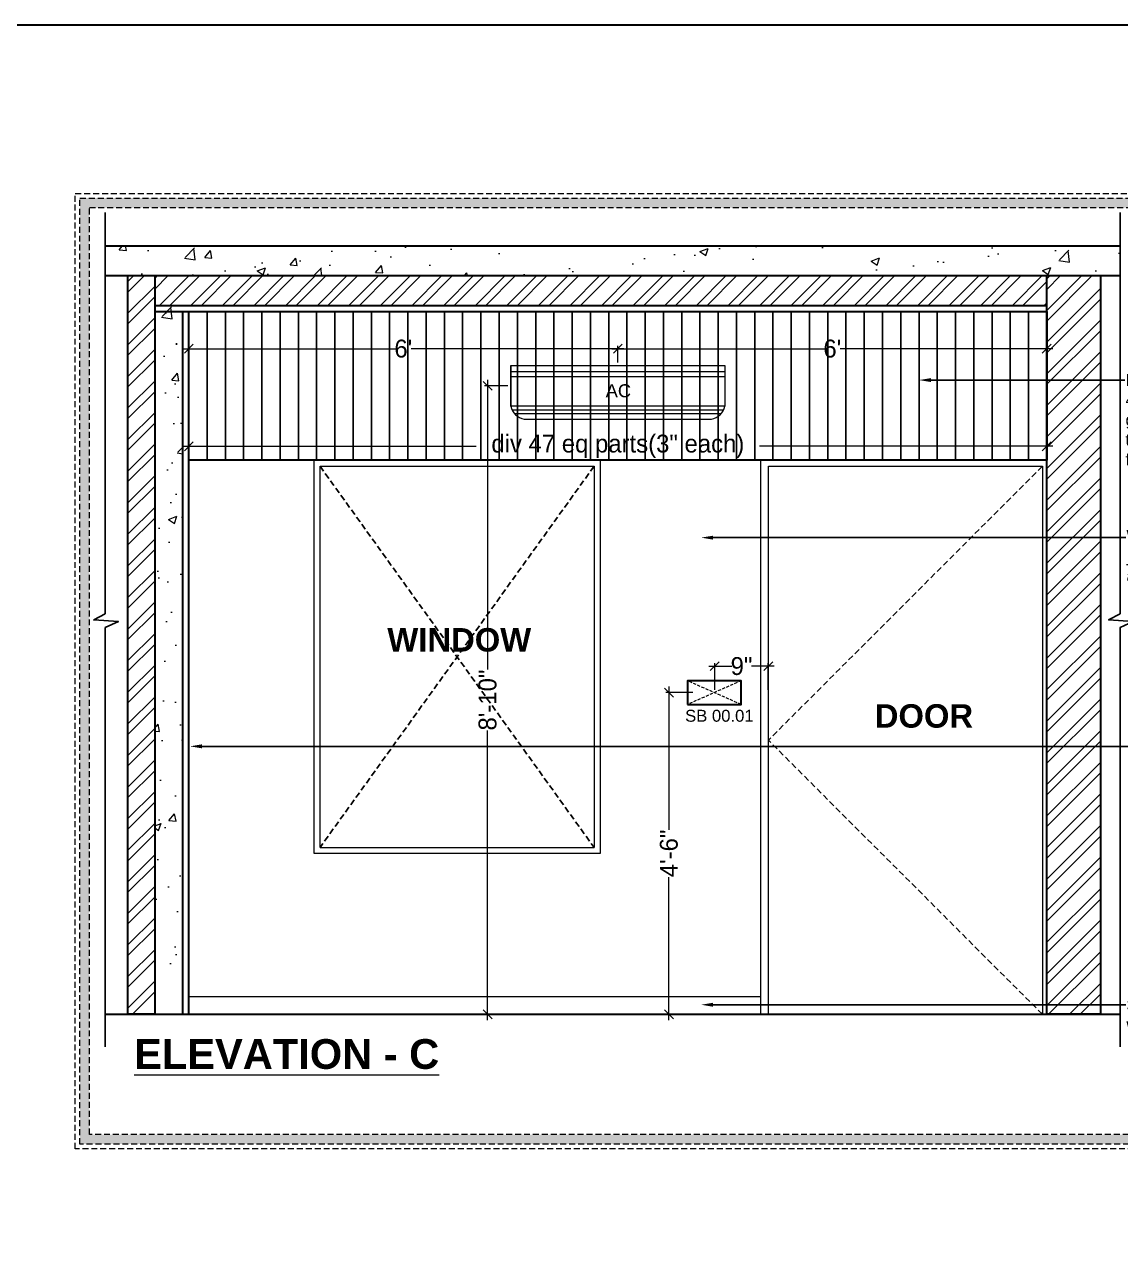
# Model space of a CAD drawing. Header units: millimetres. Extents: x 35877 to 3066687, y -650199 to -40525.
# Drawn here: x 147796.8 to 147980.7, y -179097.2 to -178889.6 of the extents above; entities that cross this region are included whole.
import ezdxf
from ezdxf import colors
from ezdxf.entities.mleader import LeaderData, LeaderLine
from ezdxf.math import Vec2, Vec3

# ---------------------------------------------------------------- set-up
doc = ezdxf.new("R2010")
doc.units = ezdxf.units.MM
doc.header["$MEASUREMENT"] = 0
doc.header["$PDMODE"] = 35
for name, pattern in [('DASHED', [0.75, 0.5, -0.25]), ('DASHED2', [0.375, 0.25, -0.125]), ('DASHEDX2', [1.5, 1, -0.5])]:
    doc.linetypes.add(name, pattern=pattern)
doc.layers.get('Defpoints').update_dxf_attribs({"color": 220})
doc.layers.add('AR HATCH-7', color=7, linetype='Continuous')
doc.layers.add('str coll', color=6, linetype='Continuous')
for name, color, linetype, lineweight in [('DIM.', 250, 'Continuous', 13), ('dim05', 1, 'Continuous', 13), ('Dimension', 10, 'DASHEDX2', 20), ('el', 7, 'Continuous', 20), ('ELEC-wires', 1, 'DASHED2', 13), ('Electrical', 84, 'Continuous', 30), ('FURNITURE', 32, 'Continuous', 9), ('furniture dimensions', 1, 'DASHED', 0), ('FURNITURE-1', 252, 'Continuous', 13), ('SECTION ( SLAB PLine )', 104, 'Continuous', 30), ('Text', 7, 'Continuous', 15), ('wall', 7, 'Continuous', 30), ('XX~SLAB ( BEAM )~ ( DIM )', 7, 'Continuous', 9)]:
    doc.layers.add(name, color=color, linetype=linetype, lineweight=lineweight)
doc.styles.add('century g', font='GOTHIC.TTF')
doc.styles.get("Standard").update_dxf_attribs({"font": 'arial.ttf', "height": 6})
doc.dimstyles.new('Archana', dxfattribs={"dimtxt": 2, "dimasz": 0.75, "dimexe": 0.5, "dimexo": 0.5, "dimgap": 0, "dimtad": 0, "dimzin": 0, "dimdsep": 46, "dimlunit": 4, "dimtxsty": 'century g', "dimblk": 'OBLIQUE', "dimcen": 0, "dimdle": 1, "dimclrd": 256, "dimclre": 256, "dimclrt": 256, "dimadec": 0, "dimazin": 0, "dimtfac": 1, "dimtofl": 0, "dimtmove": 1, "dimatfit": 3, "dimfxl": 1, "dimfxlon": 1, "dimtolj": 1, "dimtzin": 0, "dimlwd": -1, "dimlwe": -1, "dimarcsym": 0})

# ---------------------------------------------------------------- blocks, each defined once
blk = doc.blocks.new('zw$7A8B')
at = {"layer": 'Electrical', "lineweight": 9}
for p, q in [((0, 12), (0, 2.9)), ((0.28, 2.07), (47.72, 2.07)), ((0.81, 1.24), (47.19, 1.24)), ((3.04, 0), (44.96, 0))]:
    blk.add_line(p, q, dxfattribs=at)
at = {"layer": 'Electrical', "lineweight": 9, "ltscale": 2}
for p, q in [((0, 12), (48, 12)), ((0, 2.9), (0, 12)), ((48, 12), (48, 2.9)), ((48, 2.9), (0, 2.9))]:
    blk.add_line(p, q, dxfattribs=at)
at = {"layer": 'Electrical', "lineweight": 9, "ltscale": 15}
for p, q in [((0, 10.69), (48, 10.69)), ((0, 9.53), (48, 9.53))]:
    blk.add_line(p, q, dxfattribs=at)
at = {"layer": 'Electrical', "lineweight": 9}
for centre, start, end in [((3.61, 3.64), 191.5479, 261.1486), ((44.39, 3.64), 278.8514, 348.4521)]:
    blk.add_arc(centre, 3.68, start, end, dxfattribs=at)
at = {"layer": 'Electrical', "ltscale": 10, "insert": (21.28, 7.81), "char_height": 2.929, "width": 6.7046, "attachment_point": 1}
blk.add_mtext('AC', dxfattribs=at)
blk = doc.blocks.new('6616')
at = {"color": 242, "linetype": 'DASHED', "true_color": 0xcd2027}
for p, q in [((386784.79, -36915.77), (386775.78, -36911.78)), ((386784.79, -36911.78), (386775.78, -36915.77))]:
    blk.add_line(p, q, dxfattribs=at)
at = {"layer": 'ELEC-wires', "color": 5, "linetype": 'ByBlock', "lineweight": 30, "ltscale": 4}
blk.add_lwpolyline([(386775.78, -36911.78), (386784.79, -36911.78), (386784.79, -36915.77), (386775.78, -36915.77)], close=True, dxfattribs=at)
blk = doc.blocks.new('_Oblique')
at = {"layer": 'wall', "color": 0, "lineweight": -2}
blk.add_line((-0.5, -0.5), (0.5, 0.5), dxfattribs=at)
blk = doc.blocks.new('*D340')
at = {"layer": 'Defpoints', "color": 0, "linetype": 'Continuous', "lineweight": 0, "transparency": 16777216}
for p in [(147904.9, -179001.75), (147912.59, -179001.75), (147920.33, -179055.75)]:
    blk.add_point(p, dxfattribs=at)
at = {"layer": 'furniture dimensions', "color": 5, "linetype": 'Continuous', "transparency": 16777216}
for p, q in [((147904.9, -179000.75), (147904.9, -179024.78)), ((147908.9, -179001.75), (147904.4, -179001.75)), ((147904.9, -179056.75), (147904.9, -179032.71))]:
    blk.add_line(p, q, dxfattribs=at)
at = {"layer": 'furniture dimensions', "color": 5, "linetype": 'ByBlock', "transparency": 16777216}
blk.add_line((147908.9, -179055.75), (147904.4, -179055.75), dxfattribs=at)
at = {"layer": 'furniture dimensions', "color": 5, "linetype": 'Continuous', "transparency": 16777216, "xscale": 1.5, "yscale": 1.5, "zscale": 1.5}
for p, rotation in [((147904.9, -179001.75), 90), ((147904.9, -179055.75), 270)]:
    blk.add_blockref('_Oblique', p, dxfattribs=dict(at, rotation=rotation))
at = {"layer": 'furniture dimensions', "linetype": 'Continuous', "lineweight": 0, "transparency": 16777216, "insert": (147904.9, -179028.75), "char_height": 3, "attachment_point": 5, "rotation": 90, "style": 'century g'}
blk.add_mtext('\\A1;4\'-6"', dxfattribs=at)
blk = doc.blocks.new('*D341')
at = {"layer": 'Defpoints', "color": 0, "linetype": 'Continuous', "lineweight": 0, "transparency": 16777216}
for p in [(147912.59, -178997.31), (147912.59, -179003.21), (147921.59, -179003.21)]:
    blk.add_point(p, dxfattribs=at)
at = {"layer": 'furniture dimensions', "color": 5, "linetype": 'Continuous', "transparency": 16777216}
for p, q in [((147911.59, -178997.31), (147915.44, -178997.31)), ((147912.59, -179001.31), (147912.59, -178996.81)), ((147922.59, -178997.31), (147918.75, -178997.31))]:
    blk.add_line(p, q, dxfattribs=at)
at = {"layer": 'furniture dimensions', "color": 5, "linetype": 'ByBlock', "transparency": 16777216}
blk.add_line((147921.59, -179001.31), (147921.59, -178996.81), dxfattribs=at)
at = {"layer": 'furniture dimensions', "color": 5, "linetype": 'Continuous', "transparency": 16777216, "xscale": 1.5, "yscale": 1.5, "zscale": 1.5, "rotation": 180}
blk.add_blockref('_Oblique', (147912.59, -178997.31), dxfattribs=at)
at = {"layer": 'furniture dimensions', "color": 5, "linetype": 'Continuous', "transparency": 16777216, "xscale": 1.5, "yscale": 1.5, "zscale": 1.5}
blk.add_blockref('_Oblique', (147921.59, -178997.31), dxfattribs=at)
at = {"layer": 'furniture dimensions', "linetype": 'Continuous', "lineweight": 0, "transparency": 16777216, "insert": (147917.09, -178997.31), "char_height": 3, "attachment_point": 5, "style": 'century g'}
blk.add_mtext('\\A1;9"', dxfattribs=at)
blk = doc.blocks.new('*D430')
at = {"layer": 'Defpoints', "color": 0, "linetype": 'Continuous', "lineweight": 0, "transparency": 16777216}
for p in [(147968.33, -178960.39), (147824.32, -178962.75), (147968.33, -178962.75)]:
    blk.add_point(p, dxfattribs=at)
at = {"layer": 'furniture dimensions', "color": 5, "linetype": 'Continuous', "transparency": 16777216}
for p, q in [((147823.32, -178960.39), (147872.54, -178960.39)), ((147969.33, -178960.39), (147920.11, -178960.39)), ((147968.33, -178962.25), (147968.33, -178959.89))]:
    blk.add_line(p, q, dxfattribs=at)
at = {"layer": 'furniture dimensions', "color": 5, "linetype": 'ByBlock', "transparency": 16777216}
blk.add_line((147824.32, -178962.25), (147824.32, -178959.89), dxfattribs=at)
at = {"layer": 'furniture dimensions', "color": 5, "linetype": 'Continuous', "transparency": 16777216, "xscale": 1.5, "yscale": 1.5, "zscale": 1.5, "rotation": 180}
blk.add_blockref('_Oblique', (147824.32, -178960.39), dxfattribs=at)
at = {"layer": 'furniture dimensions', "color": 5, "linetype": 'Continuous', "transparency": 16777216, "xscale": 1.5, "yscale": 1.5, "zscale": 1.5}
blk.add_blockref('_Oblique', (147968.33, -178960.39), dxfattribs=at)
at = {"layer": 'furniture dimensions', "linetype": 'Continuous', "lineweight": 0, "transparency": 16777216, "insert": (147896.33, -178960.39), "char_height": 3, "attachment_point": 5, "style": 'century g'}
blk.add_mtext('\\A1;div 47 eq parts(3" each)', dxfattribs=at)
blk = doc.blocks.new('*D832')
at = {"layer": 'Defpoints', "color": 0, "linetype": 'Continuous', "lineweight": 0, "transparency": 16777216}
for p in [(147824.32, -178944.01), (147824.32, -178946.84), (147896.33, -178946.84)]:
    blk.add_point(p, dxfattribs=at)
at = {"layer": 'furniture dimensions', "color": 5, "linetype": 'Continuous', "transparency": 16777216}
for p, q in [((147823.32, -178944.01), (147859.02, -178944.01)), ((147824.32, -178946.34), (147824.32, -178943.51)), ((147897.33, -178944.01), (147861.62, -178944.01))]:
    blk.add_line(p, q, dxfattribs=at)
at = {"layer": 'furniture dimensions', "color": 5, "linetype": 'ByBlock', "transparency": 16777216}
blk.add_line((147896.33, -178946.34), (147896.33, -178943.51), dxfattribs=at)
at = {"layer": 'furniture dimensions', "color": 5, "linetype": 'Continuous', "transparency": 16777216, "xscale": 1.5, "yscale": 1.5, "zscale": 1.5, "rotation": 180}
blk.add_blockref('_Oblique', (147824.32, -178944.01), dxfattribs=at)
at = {"layer": 'furniture dimensions', "color": 5, "linetype": 'Continuous', "transparency": 16777216, "xscale": 1.5, "yscale": 1.5, "zscale": 1.5}
blk.add_blockref('_Oblique', (147896.33, -178944.01), dxfattribs=at)
at = {"layer": 'furniture dimensions', "linetype": 'Continuous', "lineweight": 0, "transparency": 16777216, "insert": (147860.32, -178944.01), "char_height": 3, "attachment_point": 5, "style": 'century g'}
blk.add_mtext("\\A1;6'", dxfattribs=at)
blk = doc.blocks.new('*D833')
at = {"layer": 'Defpoints', "color": 0, "linetype": 'Continuous', "lineweight": 0, "transparency": 16777216}
for p in [(147968.33, -178944.01), (147896.33, -178946.84), (147968.33, -178946.84)]:
    blk.add_point(p, dxfattribs=at)
at = {"layer": 'furniture dimensions', "color": 5, "linetype": 'Continuous', "transparency": 16777216}
for p, q in [((147895.33, -178944.01), (147931.03, -178944.01)), ((147969.33, -178944.01), (147933.63, -178944.01)), ((147968.33, -178946.34), (147968.33, -178943.51))]:
    blk.add_line(p, q, dxfattribs=at)
at = {"layer": 'furniture dimensions', "color": 5, "linetype": 'ByBlock', "transparency": 16777216}
blk.add_line((147896.33, -178946.34), (147896.33, -178943.51), dxfattribs=at)
at = {"layer": 'furniture dimensions', "color": 5, "linetype": 'Continuous', "transparency": 16777216, "xscale": 1.5, "yscale": 1.5, "zscale": 1.5, "rotation": 180}
blk.add_blockref('_Oblique', (147896.33, -178944.01), dxfattribs=at)
at = {"layer": 'furniture dimensions', "color": 5, "linetype": 'Continuous', "transparency": 16777216, "xscale": 1.5, "yscale": 1.5, "zscale": 1.5}
blk.add_blockref('_Oblique', (147968.33, -178944.01), dxfattribs=at)
at = {"layer": 'furniture dimensions', "linetype": 'Continuous', "lineweight": 0, "transparency": 16777216, "insert": (147932.33, -178944.01), "char_height": 3, "attachment_point": 5, "style": 'century g'}
blk.add_mtext("\\A1;6'", dxfattribs=at)
blk = doc.blocks.new('*D834')
at = {"layer": 'Defpoints', "color": 0, "linetype": 'Continuous', "lineweight": 0, "transparency": 16777216}
for p in [(147878.35, -178950.25), (147874.47, -179055.75), (147878.35, -179055.75)]:
    blk.add_point(p, dxfattribs=at)
at = {"layer": 'furniture dimensions', "color": 5, "linetype": 'ByBlock', "transparency": 16777216}
blk.add_line((147877.85, -178950.25), (147873.97, -178950.25), dxfattribs=at)
at = {"layer": 'furniture dimensions', "color": 5, "linetype": 'Continuous', "transparency": 16777216}
for p, q in [((147874.47, -178949.25), (147874.47, -178997.89)), ((147874.47, -179056.75), (147874.47, -179008.1)), ((147877.85, -179055.75), (147873.97, -179055.75))]:
    blk.add_line(p, q, dxfattribs=at)
at = {"layer": 'furniture dimensions', "color": 5, "linetype": 'Continuous', "transparency": 16777216, "xscale": 1.5, "yscale": 1.5, "zscale": 1.5}
for p, rotation in [((147874.47, -178950.25), 90), ((147874.47, -179055.75), 270)]:
    blk.add_blockref('_Oblique', p, dxfattribs=dict(at, rotation=rotation))
at = {"layer": 'furniture dimensions', "linetype": 'Continuous', "lineweight": 0, "transparency": 16777216, "insert": (147874.47, -179003), "char_height": 3, "attachment_point": 5, "rotation": 90, "style": 'century g'}
blk.add_mtext('\\A1;8\'-10"', dxfattribs=at)

msp = doc.modelspace()

# ---------------------------------------------------------------- hatches: boundary and pattern name
at = {"layer": 'AR HATCH-7', "lineweight": 0, "true_color": 0x939598, "transparency": 33554687}
h = msp.add_hatch(dxfattribs=at)
h.set_pattern_fill('ANSI32', color=252, scale=10)
h.set_pattern_definition([(45, (-145.29, 1360.9796), (-2.65165043, 2.65165043), []), (45, (-143.5224, 1360.9796), (-2.65165043, 2.65165043), [])])
h.paths.add_polyline_path([(147818.5935, -178931.7482), (147814.0935, -178931.7482), (147814.0935, -179055.7482), (147818.5935, -179055.7482)])
h.paths.add_polyline_path([(147977.3283, -178931.7482), (147968.3283, -178931.7482), (147968.3283, -179055.7482), (147977.3283, -179055.7482)])
at = {"layer": 'Dimension', "true_color": 0xd39e00, "transparency": 33554687}
h = msp.add_hatch(color=42, dxfattribs=at)
h.paths.add_polyline_path([(147806.0433, -178918.7277), (147806.0433, -179077.5362), (148031.6635, -179077.5362), (148031.6635, -178918.7277)])
h.paths.add_polyline_path([(147807.6267, -178920.3111), (148030.08, -178920.3111), (148030.08, -179075.9528), (147807.6267, -179075.9528)], flags=16)
at = {"layer": 'FURNITURE-1', "lineweight": 0, "true_color": 0xc7c8ca, "transparency": 33554687}
h = msp.add_hatch(dxfattribs=at)
h.set_pattern_fill('AR-CONC', color=9, scale=2)
h.set_pattern_definition([(50, (-145.29, 1357.98), (14.34520365, -1.2550427), [1.5, -16.5]), (355, (-145.29, 1357.98), (-2.7750267, 15.0438427), [1.2, -13.2]), (100.4514445, (-144.095, 1357.875), (11.5701769, 13.7887998), [1.2748038, -14.0228422]), (46.1842, (-145.29, 1361.98), (21.3448266, -3.3103856), [2.25, -24.75]), (96.635635, (-143.511, 1361.704), (18.693239, 19.482372), [1.9122068, -21.0342752]), (351.184164, (-145.29, 1361.98), (18.693239, 19.482372), [1.8, -19.8]), (21, (-143.29, 1360.98), (11.93814104, -8.0523778), [1.5, -16.5]), (326, (-143.29, 1360.98), (4.8663066, 14.5030009), [1.2, -13.2]), (71.451445, (-142.295, 1360.309), (16.8044475, 6.45062306), [1.2748038, -14.0228422]), (37.5, (-145.29, 1357.9796), (0.24319711, 6.65787708), [0, -13.04, 0, -13.4, 0, -13.25]), (7.5, (-145.29, 1357.9796), (5.26139075, 7.88823424), [0, -7.64, 0, -12.74, 0, -5.05]), (327.5, (-149.75, 1357.9796), (10.67644872, -0.45109743), [0, -5, 0, -15.6, 0, -20.7]), (317.5, (-151.75, 1357.98), (11.6637234, 2.00209965), [0, -6.5, 0, -10.36, 0, -14.7])])
h.paths.add_polyline_path([(147980.6263, -178926.7482), (147810.2946, -178926.7482), (147810.2946, -178931.7482), (147980.6263, -178931.7482)])
at = {"layer": 'FURNITURE-1', "lineweight": 0, "transparency": 33554572}
h = msp.add_hatch(dxfattribs=at)
h.set_pattern_fill('ANSI32', color=6, scale=10)
h.set_pattern_definition([(45, (-145.29, 1356.9977), (-2.65165043, 2.65165043), []), (45, (-143.5224, 1356.9977), (-2.65165043, 2.65165043), [])])
h.paths.add_polyline_path([(147968.3283, -178931.7482), (147818.5935, -178931.7482), (147818.5935, -178936.7482), (147968.3283, -178936.7482)])
at = {"layer": 'FURNITURE-1', "lineweight": 0, "true_color": 0xc7c8ca, "transparency": 33554687}
h = msp.add_hatch(dxfattribs=at)
h.set_pattern_fill('AR-CONC', color=9, scale=2)
h.set_pattern_definition([(50, (-858.83, 1502.929), (14.34520365, -1.2550427), [1.5, -16.5]), (355, (-858.83, 1502.929), (-2.7750267, 15.0438427), [1.2, -13.2]), (100.4514445, (-857.634, 1502.824), (11.5701769, 13.7887998), [1.2748038, -14.0228422]), (46.1842, (-858.83, 1506.929), (21.3448266, -3.3103856), [2.25, -24.75]), (96.635635, (-857.05, 1506.653), (18.693239, 19.482372), [1.9122068, -21.0342752]), (351.184164, (-858.83, 1506.929), (18.693239, 19.482372), [1.8, -19.8]), (21, (-856.83, 1505.929), (11.93814104, -8.0523778), [1.5, -16.5]), (326, (-856.83, 1505.929), (4.8663066, 14.5030009), [1.2, -13.2]), (71.451445, (-855.835, 1505.258), (16.8044475, 6.45062306), [1.2748038, -14.0228422]), (37.5, (-858.83, 1502.929), (0.24319711, 6.65787708), [0, -13.04, 0, -13.4, 0, -13.25]), (7.5, (-858.83, 1502.929), (5.26139075, 7.88823424), [0, -7.64, 0, -12.74, 0, -5.05]), (327.5, (-863.29, 1502.929), (10.67644872, -0.45109743), [0, -5, 0, -15.6, 0, -20.7]), (317.5, (-865.29, 1502.929), (11.6637234, 2.00209965), [0, -6.5, 0, -10.36, 0, -14.7])])
h.paths.add_polyline_path([(147823.3221, -178936.7664), (147818.5935, -178936.7664), (147818.5935, -179055.7482), (147823.3221, -179055.7482)])

# ---------------------------------------------------------------- linework, layer by layer
at = {"layer": 'dim05', "color": 251, "linetype": 'DASHEDX2', "lineweight": 25, "true_color": 0x636466, "transparency": 33554559}
for p, q in [((147892.344, -178963.7482), (147846.344, -179027.7482)), ((147846.344, -178963.7482), (147892.344, -179027.7482)), ((147967.5935, -178963.7482), (147921.5935, -179009.7482)), ((147967.5935, -179055.7482), (147921.5935, -179009.7482))]:
    msp.add_line(p, q, dxfattribs=at)
at = {"layer": 'Dimension', "color": 42, "true_color": 0xd39e00, "transparency": 33554687, "elevation": 0.1212}
for points in [[(147805.2515, -178917.936), (148032.4552, -178917.936), (148032.4552, -179078.3279), (147805.2515, -179078.3279)], [(147806.0433, -178918.7277), (148031.6635, -178918.7277), (148031.6635, -179077.5362), (147806.0433, -179077.5362)], [(147807.6267, -178920.3111), (148030.08, -178920.3111), (148030.08, -179075.9528), (147807.6267, -179075.9528)]]:
    msp.add_lwpolyline(points, close=True, dxfattribs=at)
at = {"layer": 'el', "lineweight": 0, "transparency": 33554559}
for p, q in [((147846.344, -179027.7482), (147892.344, -179027.7482)), ((147893.344, -179028.7482), (147845.344, -179028.7482)), ((147824.3221, -179052.7482), (147920.3283, -179052.7482))]:
    msp.add_line(p, q, dxfattribs=at)
for points in [[(147845.344, -179028.7482), (147845.344, -178962.7482), (147893.344, -178962.7482), (147893.344, -179028.7482)], [(147846.344, -179027.7482), (147846.344, -178963.7482), (147892.344, -178963.7482), (147892.344, -179027.7482)]]:
    msp.add_lwpolyline(points, dxfattribs=at)
for points in [[(147920.3283, -178962.7482), (147968.3283, -178962.7482), (147968.3283, -179055.7482), (147920.3283, -179055.7482)], [(147921.5935, -178963.7482), (147967.5935, -178963.7482), (147967.5935, -179055.7482), (147921.5935, -179055.7482)]]:
    msp.add_lwpolyline(points, close=True, dxfattribs=at)
at = {"layer": 'FURNITURE', "lineweight": 30, "transparency": 33554687}
msp.add_line((147824.3221, -179055.7482), (147824.3221, -178937.7482), dxfattribs=at)
at = {"layer": 'FURNITURE', "lineweight": 25, "transparency": 33554687}
for p, q in [((147827.3861, -178962.7482), (147827.3861, -178937.7482)), ((147830.4501, -178962.7482), (147830.4501, -178937.7482)), ((147833.514, -178962.7482), (147833.514, -178937.7482)), ((147836.578, -178962.7482), (147836.578, -178937.7482)), ((147839.6419, -178962.7482), (147839.6419, -178937.7482)), ((147842.7059, -178962.7482), (147842.7059, -178937.7482)), ((147845.7699, -178962.7482), (147845.7699, -178937.7482)), ((147848.8338, -178962.7482), (147848.8338, -178937.7482)), ((147851.8978, -178962.7482), (147851.8978, -178937.7482)), ((147854.9617, -178962.7482), (147854.9617, -178937.7482)), ((147858.0257, -178962.7482), (147858.0257, -178937.7482)), ((147861.0897, -178962.7482), (147861.0897, -178937.7482)), ((147864.1536, -178962.7482), (147864.1536, -178937.7482)), ((147867.2176, -178962.7482), (147867.2176, -178937.7482)), ((147870.2815, -178962.7482), (147870.2815, -178937.7482)), ((147873.3455, -178962.7482), (147873.3455, -178937.7482)), ((147876.4095, -178962.7482), (147876.4095, -178937.7482)), ((147879.4734, -178962.7482), (147879.4734, -178937.7482)), ((147882.5374, -178962.7482), (147882.5374, -178937.7482)), ((147885.6013, -178962.7482), (147885.6013, -178937.7482)), ((147888.6653, -178962.7482), (147888.6653, -178937.7482)), ((147891.7293, -178962.7482), (147891.7293, -178937.7482)), ((147894.7932, -178962.7482), (147894.7932, -178937.7482)), ((147897.8572, -178962.7482), (147897.8572, -178937.7482)), ((147900.9211, -178962.7482), (147900.9211, -178937.7482)), ((147903.9851, -178962.7482), (147903.9851, -178937.7482)), ((147907.0491, -178962.7482), (147907.0491, -178937.7482)), ((147910.113, -178962.7482), (147910.113, -178937.7482)), ((147913.177, -178962.7482), (147913.177, -178937.7482)), ((147916.2409, -178962.7482), (147916.2409, -178937.7482)), ((147919.3049, -178962.7482), (147919.3049, -178937.7482)), ((147922.3689, -178962.7482), (147922.3689, -178937.7482)), ((147925.4328, -178962.7482), (147925.4328, -178937.7482)), ((147928.4968, -178962.7482), (147928.4968, -178937.7482)), ((147931.5607, -178962.7482), (147931.5607, -178937.7482)), ((147934.6247, -178962.7482), (147934.6247, -178937.7482)), ((147937.6887, -178962.7482), (147937.6887, -178937.7482)), ((147940.7526, -178962.7482), (147940.7526, -178937.7482)), ((147943.8166, -178962.7482), (147943.8166, -178937.7482)), ((147946.8805, -178962.7482), (147946.8805, -178937.7482)), ((147949.9445, -178962.7482), (147949.9445, -178937.7482)), ((147953.0085, -178962.7482), (147953.0085, -178937.7482)), ((147956.0724, -178962.7482), (147956.0724, -178937.7482)), ((147959.1364, -178962.7482), (147959.1364, -178937.7482)), ((147962.2003, -178962.7482), (147962.2003, -178937.7482)), ((147965.2643, -178962.7482), (147965.2643, -178937.7482))]:
    msp.add_line(p, q, dxfattribs=at)
at = {"layer": 'FURNITURE', "color": 3, "lineweight": 30, "transparency": 33554687}
msp.add_lwpolyline([(147302.3713, -178889.62), (148993.91, -178889.62), (148993.91, -179589.131), (147302.3713, -179589.131)], close=True, dxfattribs=at)
at = {"layer": 'FURNITURE', "color": 252, "lineweight": 25, "true_color": 0x939598, "transparency": 33554687}
for points in [[(147810.2946, -178921.1325), (147810.2946, -178988.4983), (147808.3723, -178989.5539), (147812.4891, -178989.8039), (147810.2946, -178990.8273), (147810.2946, -179061.2252)], [(147980.6263, -178921.1325), (147980.6263, -178988.4983), (147978.704, -178989.5539), (147982.8208, -178989.8039), (147980.6263, -178990.8273), (147980.6263, -179061.2252)]]:
    msp.add_lwpolyline(points, dxfattribs=at)
at = {"layer": 'FURNITURE', "lineweight": 30, "transparency": 33554687}
msp.add_lwpolyline([(147968.3283, -178962.7482), (147824.3221, -178962.7482), (147824.3221, -178937.7482), (147968.3283, -178937.7482)], close=True, dxfattribs=at)
at = {"layer": 'SECTION ( SLAB PLine )', "color": 1, "transparency": 33554687}
for p, q in [((147810.2946, -178926.7482), (147980.6263, -178926.7482)), ((147810.2946, -178931.7482), (147980.6263, -178931.7482)), ((147823.3221, -179055.7482), (147823.3221, -178937.7482)), ((147810.2946, -179055.7482), (147980.6263, -179055.7482))]:
    msp.add_line(p, q, dxfattribs=at)
at = {"layer": 'SECTION ( SLAB PLine )', "color": 1, "transparency": 33554559}
msp.add_line((147810.2946, -179055.7482), (147980.6263, -179055.7482), dxfattribs=at)
at = {"layer": 'str coll', "lineweight": 30, "transparency": 33554687}
for p, q in [((147818.5935, -178936.7482), (147968.3283, -178936.7482)), ((147818.5935, -178937.7482), (147968.3283, -178937.7482))]:
    msp.add_line(p, q, dxfattribs=at)
at = {"layer": 'XX~SLAB ( BEAM )~ ( DIM )', "lineweight": 30, "transparency": 33554687}
for points in [[(147814.0935, -178931.7482), (147818.5935, -178931.7482), (147818.5935, -179055.7482), (147814.0935, -179055.7482)], [(147968.3283, -178931.7482), (147977.3283, -178931.7482), (147977.3283, -179055.7482), (147968.3283, -179055.7482)]]:
    msp.add_lwpolyline(points, close=True, dxfattribs=at)

# ---------------------------------------------------------------- block references
at = {"layer": 'el', "color": 1, "transparency": 33554687, "xscale": -1, "rotation": 180.0000000001202}
msp.add_blockref('6616', (-238867.7639, -215915.5254), dxfattribs=at)
at = {"layer": 'Electrical', "transparency": 33554687, "xscale": 0.7489426752260139, "yscale": 0.7489426752260139, "zscale": 0.7489426752260139}
msp.add_blockref('zw$7A8B', (147878.3506, -178955.8284), dxfattribs=at)

# ---------------------------------------------------------------- texts
at = {"layer": 'DIM.', "color": 1, "transparency": 33554687, "insert": (147815.1306, -179059.9263, 0.1188), "char_height": 5, "attachment_point": 1}
msp.add_mtext_dynamic_manual_height_columns('{\\fArial|b1|i0|c0|p34;\\LELEVATION - C}', width=111.558836, gutter_width=1, heights=[0], dxfattribs=at)
at = {"layer": 'Electrical', "color": 5, "transparency": 33554687}
msp.add_text('SB 00.01', height=2, dxfattribs=at).set_placement((147907.6237, -179006.6382, 0.2376))
at = {"layer": 'Text', "color": 1, "lineweight": 0, "transparency": 33554687, "char_height": 3.939593, "width": 43.719387, "attachment_point": 1}
for s, insert in [('{\\fArial Rounded MT Bold|b0|i0|c0|p34;WINDOW}', (147857.6409, -178990.9186)), ('{\\fArial Rounded MT Bold|b0|i0|c0|p34;DOOR}', (147939.453, -179003.6987))]:
    msp.add_mtext(s, dxfattribs=dict(at, insert=insert))

# ---------------------------------------------------------------- dimensions: what is measured, and where the dimension line sits
at = {"layer": 'furniture dimensions', "color": 5, "linetype": 'Continuous', "lineweight": 0, "transparency": 33554687}
for base, p1, p2, picture, middle in [((147824.3221, -178944.0148), (147896.3252, -178946.8411), (147824.3221, -178946.8411), '*D832', (147860.3237, -178944.0148)), ((147968.3283, -178944.0148), (147896.3252, -178946.8411), (147968.3283, -178946.8411), '*D833', (147932.3267, -178944.0148)), ((147912.5935, -178997.308), (147921.5935, -179003.2083), (147912.5935, -179003.2083), '*D341', (147917.0935, -178997.308))]:
    dim = msp.add_linear_dim(base=base, p1=p1, p2=p2, dimstyle='Archana', override={"dimtxt": 3, "dimasz": 1.5, "dimdec": 0, "dimclrd": 5, "dimclre": 5, "dimfxl": 4}, dxfattribs=at)
    dim.commit()
    dim.dimension.update_dxf_attribs({"geometry": picture, "text_midpoint": middle})
at = {"layer": 'furniture dimensions', "color": 5, "linetype": 'Continuous', "lineweight": 0}
dim = msp.add_linear_dim(base=(147968.3283, -178960.386), p1=(147824.3221, -178962.7482), p2=(147968.3283, -178962.7482), text='div 47 eq parts(3" each)', dimstyle='Archana', override={"dimtxt": 3, "dimasz": 1.5, "dimdec": 0, "dimclrd": 5, "dimclre": 5, "dimfxl": 4}, dxfattribs=at)
dim.commit()
dim.dimension.update_dxf_attribs({"geometry": '*D430', "text_midpoint": (147896.3252, -178960.386)})
at = {"layer": 'furniture dimensions', "color": 5, "linetype": 'Continuous', "lineweight": 0, "transparency": 33554687}
for base, p1, p2, picture, middle in [((147874.471659191, -179055.7482340752), (147878.3505790982, -178950.2482340751), (147878.3505790982, -179055.7482340751), '*D834', (147874.4716591909, -179002.9982340752)), ((147904.9026, -179001.7482), (147920.3283, -179055.7482), (147912.5935, -179001.7482), '*D340', (147904.9026, -179028.7482))]:
    dim = msp.add_linear_dim(base=base, p1=p1, p2=p2, angle=90, dimstyle='Archana', override={"dimtxt": 3, "dimasz": 1.5, "dimdec": 0, "dimclrd": 5, "dimclre": 5, "dimfxl": 4}, dxfattribs=at)
    dim.commit()
    dim.dimension.update_dxf_attribs({"geometry": picture, "text_midpoint": middle})

# ---------------------------------------------------------------- leaders
at = {"layer": 'dim05', "color": 1, "lineweight": 0, "transparency": 33554687}
ml = msp.add_multileader_mtext('Standard', dxfattribs=at)
ml.set_content('Pelmet_HDF_\\P4*4mm groove_\\Ptexture finish', color=1)
ml.set_leader_properties(color=5)
ml.build(insert=Vec2(0, 0))
ml.multileader.update_dxf_attribs({"text_right_attachment_type": 6, "dogleg_length": 0.36, "arrow_head_size": 2})
ctx = ml.context
ctx.base_point, ctx.char_height, ctx.arrow_head_size, ctx.landing_gap_size, ctx.plane_origin = Vec3(147981.4565, -178949.2798), 2, 2, 0.09, Vec3(147966.3249, -178949.2798)
ctx.right_attachment = 6
notes = []
notes.append((ctx, [(0, (1, 1, 0), (147981.0965, -178949.2798), (1, 0), 0.36, [(0, [(147946.8805, -178949.2798)], 0, [])])]))
ctx.mtext.insert, ctx.mtext.width, ctx.mtext.flow_direction = Vec3(147981.5465, -178948.2634), 14.682128, 5
ml = msp.add_multileader_mtext('Standard', dxfattribs=at)
ml.set_content('Wall_paint\\P_as per approval', color=1)
ml.set_leader_properties(color=5)
ml.build(insert=Vec2(0, 0))
ml.multileader.update_dxf_attribs({"text_right_attachment_type": 6, "dogleg_length": 0.36, "arrow_head_size": 2})
ctx = ml.context
ctx.base_point, ctx.char_height, ctx.arrow_head_size, ctx.landing_gap_size, ctx.plane_origin = Vec3(147981.6072, -178975.7352), 2, 2, 0.09, Vec3(147964.1088, -178975.7352)
ctx.right_attachment = 6
notes.append((ctx, [(0, (1, 1, 0), (147981.2472, -178975.7352), (1, 0), 0.36, [(0, [(147910.3148, -178975.7352)], 0, [])])]))
ctx.mtext.insert, ctx.mtext.width, ctx.mtext.flow_direction = Vec3(147981.6972, -178974.4576), 14.682128, 5
ml = msp.add_multileader_mtext('Standard', dxfattribs=at)
ml.set_content('Panelling_\\PHDF', color=1)
ml.set_leader_properties(color=5)
ml.build(insert=Vec2(0, 0))
ml.multileader.update_dxf_attribs({"text_right_attachment_type": 6, "dogleg_length": 0.36, "arrow_head_size": 2})
ctx = ml.context
ctx.base_point, ctx.char_height, ctx.arrow_head_size, ctx.landing_gap_size, ctx.plane_origin = Vec3(147982.799, -179010.7726), 2, 2, 0.09, Vec3(147965.3006, -179010.7726)
ctx.right_attachment = 6
notes.append((ctx, [(0, (1, 1, 0), (147982.439, -179010.7726), (1, 0), 0.36, [(0, [(147824.5065, -179010.7726)], 0, [])])]))
ctx.mtext.insert, ctx.mtext.width, ctx.mtext.flow_direction = Vec3(147982.889, -179009.7726), 14.682128, 5
ml = msp.add_multileader_mtext('Standard', dxfattribs=at)
ml.set_content('Skirting_flush with wall', color=1)
ml.set_leader_properties(color=5)
ml.build(insert=Vec2(0, 0))
ml.multileader.update_dxf_attribs({"text_right_attachment_type": 6, "dogleg_length": 0.36, "arrow_head_size": 2})
ctx = ml.context
ctx.base_point, ctx.char_height, ctx.arrow_head_size, ctx.landing_gap_size, ctx.plane_origin = Vec3(147981.6072, -179054.1574, 0.1212), 2, 2, 0.09, Vec3(147964.1088, -179054.1574, 0.1212)
ctx.right_attachment = 6
notes.append((ctx, [(0, (1, 1, 0), (147981.2472, -179054.1574, 0.1212), (1, 0), 0.36, [(0, [(147910.3148, -179054.1574, 0.1212)], 0, [])])]))
ctx.mtext.insert, ctx.mtext.width, ctx.mtext.flow_direction = Vec3(147981.6972, -179053.141, 0.1212), 14.682128, 5
for ctx, leaders in notes:
    for number, flags, end, landing, length, lines in leaders:
        leader = LeaderData()
        leader.index, (leader.has_last_leader_line, leader.has_dogleg_vector, leader.attachment_direction) = number, flags
        leader.last_leader_point, leader.dogleg_vector, leader.dogleg_length = Vec3(end), Vec3(landing), length
        for number, points, colour, breaks in lines:
            line = LeaderLine()
            line.index, line.vertices, line.color, line.breaks = number, Vec3.list(points), colors.encode_raw_color(colour), breaks
            leader.lines.append(line)
        ctx.leaders.append(leader)

doc.saveas('drawing.dxf')
